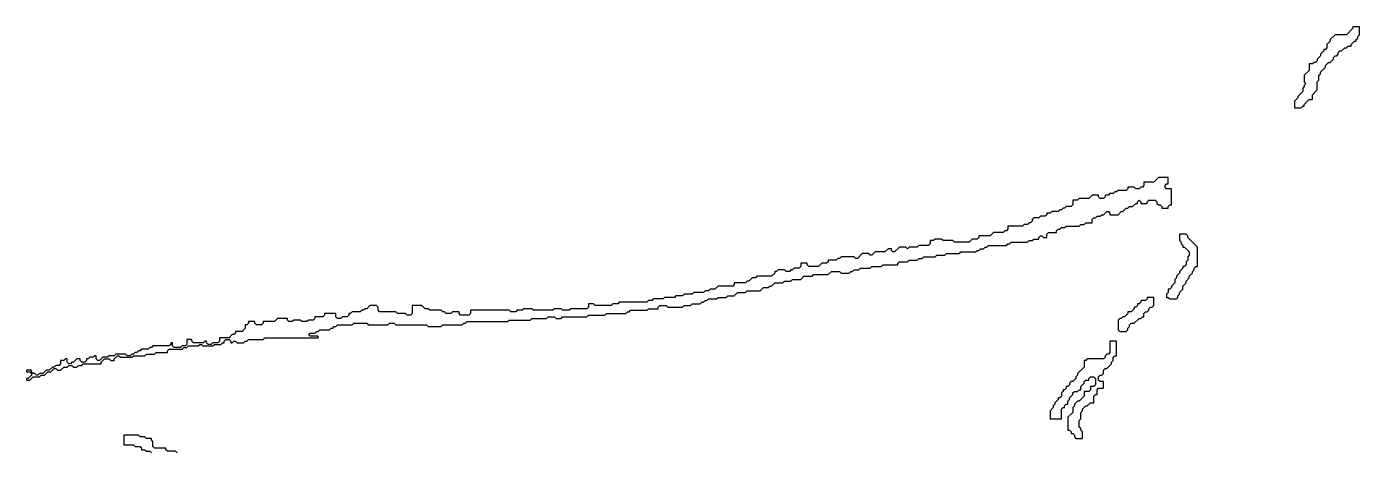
# Model space of a CAD drawing. Header units: metres. Extents: x 0 to 500, y 0 to 703.
# Drawn here: x 0 to 102.9, y 555.6 to 588.4 of the extents above; entities that cross this region are included whole.
import ezdxf

# ---------------------------------------------------------------- set-up
doc = ezdxf.new("R2010")
doc.units = ezdxf.units.M

msp = doc.modelspace()

# ---------------------------------------------------------------- linework, layer by layer
for points in [[(102.375, 588.375), (102.375, 588.25), (101.875, 587.75), (101, 587.75), (100.625, 587.375), (100.625, 587.25), (100.375, 587), (100.375, 586.75), (100.25, 586.625), (100.125, 586.625), (100.125, 586.5), (99.875, 586.25), (99.875, 586.125), (99.625, 585.875), (99.625, 585.75), (99.5, 585.625), (99.375, 585.625), (99.25, 585.5), (99, 585.5), (99, 585), (98.625, 584.625), (98.625, 584.125), (98.75, 584), (98.625, 583.875), (98.625, 583.75), (98.5, 583.625), (98.5, 583.375), (98.125, 583), (98.125, 582.875), (97.875, 582.625), (97.875, 582.125), (98.375, 582.125), (98.5, 582.25), (98.625, 582.25), (98.625, 582.375), (99, 582.75), (99.25, 582.75), (99.25, 583.125), (99.625, 583.5), (99.625, 584.125), (99.75, 584.25), (99.75, 584.625), (99.875, 584.75), (99.875, 584.875), (100.25, 585.25), (100.25, 585.375), (100.5, 585.625), (100.625, 585.625), (100.875, 585.875), (100.875, 586), (101, 586.125), (101.125, 586.125), (101.25, 586.25), (101.25, 586.375), (101.375, 586.5), (101.5, 586.5), (101.75, 586.75), (101.875, 586.75), (102, 586.875), (102.25, 586.875), (102.25, 587), (102.5, 587.25), (102.625, 587.25), (102.625, 587.375), (102.75, 587.5), (102.75, 587.625), (102.875, 587.75), (102.875, 588.375)], [(87.375, 576.75), (87, 576.375), (86.25, 576.375), (86.25, 576.125), (86.125, 576), (86, 576), (85.875, 575.875), (85.625, 575.875), (85.5, 576), (85, 576), (85, 575.875), (84.875, 575.75), (84.25, 575.75), (84.125, 575.625), (84, 575.625), (83.875, 575.5), (83.625, 575.5), (83.5, 575.375), (83.25, 575.375), (83.25, 575.25), (83.125, 575.125), (82.875, 575.125), (82.75, 575.25), (82.75, 575.375), (82.25, 575.375), (82, 575.125), (81.25, 575.125), (81.125, 575), (80.75, 575), (80.75, 574.625), (80.625, 574.5), (80.25, 574.5), (80.125, 574.375), (80, 574.375), (79.875, 574.25), (79.75, 574.25), (79.625, 574.125), (79.125, 574.125), (79, 574), (78.75, 574), (78.75, 573.875), (78.625, 573.75), (78.25, 573.75), (78.125, 573.625), (77.75, 573.625), (77.625, 573.5), (77.625, 573.375), (77.5, 573.25), (77.375, 573.25), (77.25, 573.125), (77, 573.125), (76.875, 573), (75.75, 573), (75.75, 572.75), (75.625, 572.625), (75.5, 572.625), (75.375, 572.5), (74.625, 572.5), (74.375, 572.25), (73.5, 572.25), (73.5, 572.125), (73.375, 572), (73, 572), (72.75, 571.75), (71.625, 571.75), (71.5, 571.875), (70.75, 571.875), (70.625, 572), (70.125, 572), (70, 571.875), (69.75, 571.875), (69.75, 571.625), (69.625, 571.5), (68.875, 571.5), (68.75, 571.375), (68.125, 571.375), (68, 571.25), (67.875, 571.375), (67.375, 571.375), (67, 571), (66.875, 571), (66.75, 571.125), (66.75, 571.25), (66.5, 571.25), (66.25, 571), (65.5, 571), (65.25, 570.75), (65.125, 570.75), (65, 570.875), (64.5, 570.875), (64.125, 570.5), (64, 570.5), (63.875, 570.625), (62.875, 570.625), (62.75, 570.5), (62.625, 570.5), (62.5, 570.375), (61.875, 570.375), (61.875, 570.25), (61.75, 570.125), (61.375, 570.125), (61.125, 569.875), (60.375, 569.875), (60.25, 570), (60.25, 570.125), (59.75, 570.125), (59.75, 569.875), (59.625, 569.75), (59.25, 569.75), (59.125, 569.625), (59, 569.625), (58.875, 569.5), (58.625, 569.5), (58.5, 569.625), (58, 569.625), (57.875, 569.5), (57.75, 569.5), (57.75, 569.375), (57.5, 569.125), (56.375, 569.125), (56.25, 569), (56, 569), (55.75, 568.75), (55.625, 568.75), (55.5, 568.625), (54.625, 568.625), (54.625, 568.5), (54.5, 568.375), (53.375, 568.375), (53.125, 568.125), (52.75, 568.125), (52.625, 568), (52.375, 568), (52.25, 567.875), (51.5, 567.875), (51.375, 567.75), (50.75, 567.75), (50.625, 567.625), (50.125, 567.625), (50, 567.5), (49.25, 567.5), (49.125, 567.375), (48.375, 567.375), (48.25, 567.25), (48, 567.25), (47.875, 567.125), (45.75, 567.125), (45.625, 567), (45.25, 567), (45.125, 566.875), (43.875, 566.875), (43.75, 567), (43.375, 567), (43.375, 566.75), (43.25, 566.625), (42, 566.625), (41.875, 566.5), (41.375, 566.5), (41.25, 566.625), (40.75, 566.625), (40.625, 566.5), (39.125, 566.5), (39, 566.625), (38.375, 566.625), (38.25, 566.5), (37.875, 566.5), (37.75, 566.375), (37.375, 566.375), (37.25, 566.5), (34.25, 566.5), (34.25, 566.25), (34.125, 566.125), (33.5, 566.125), (33.375, 566.25), (33.375, 566.375), (32.875, 566.375), (32.75, 566.25), (32.375, 566.25), (32.25, 566.375), (32.125, 566.375), (32, 566.5), (31.125, 566.5), (31, 566.625), (30.75, 566.625), (30.5, 566.875), (29.75, 566.875), (29.75, 566.25), (29.625, 566.125), (29.375, 566.125), (29.25, 566.25), (28.625, 566.25), (28.5, 566.375), (27.25, 566.375), (27.125, 566.5), (27.125, 566.75), (27, 566.875), (26.5, 566.875), (26.25, 566.625), (26.125, 566.625), (26, 566.5), (25.875, 566.5), (25.75, 566.375), (25.125, 566.375), (25, 566.25), (24.875, 566.25), (24.875, 566.125), (24.75, 566), (24.375, 566), (24.25, 565.875), (24, 565.875), (23.875, 566), (23.875, 566.25), (23, 566.25), (23, 566.125), (22.875, 566), (22.25, 566), (22.25, 565.875), (22.125, 565.75), (21.75, 565.75), (21.625, 565.625), (21.25, 565.625), (21.125, 565.75), (20.625, 565.75), (20.5, 565.625), (20.25, 565.625), (20.125, 565.75), (20.125, 565.875), (19.375, 565.875), (19.125, 565.625), (18.25, 565.625), (18.25, 565.5), (18.125, 565.375), (17.75, 565.375), (17.625, 565.5), (17.625, 565.625), (17.125, 565.625), (17.125, 565.5), (17, 565.375), (16.875, 565.375), (16.875, 565.125), (16.625, 564.875), (16.125, 564.875), (16.125, 564.75), (16, 564.625), (15.875, 564.625), (15.625, 564.375), (14.875, 564.375), (14.875, 564.125), (14.75, 564), (14.375, 564), (14.25, 563.875), (14, 563.875), (13.875, 564), (13.875, 564.125), (13.75, 564.125), (13.625, 564), (12.875, 564), (12.75, 564.125), (12.75, 564.25), (12.375, 564.25), (12.375, 563.875), (12.25, 563.75), (12, 563.75), (11.875, 563.625), (11.375, 563.625), (11.25, 563.75), (11.25, 564), (11.125, 564), (11.125, 563.875), (11, 563.75), (9.75, 563.75), (9.625, 563.625), (9.5, 563.625), (9.375, 563.5), (8.875, 563.5), (8.75, 563.375), (8.625, 563.375), (8.5, 563.25), (8.375, 563.25), (8.25, 563.125), (8.125, 563.125), (8, 563), (7.75, 563), (7.625, 563.125), (6.875, 563.125), (6.75, 563), (6.375, 563), (6.25, 562.875), (5.875, 562.875), (5.625, 562.625), (5.5, 562.625), (5.375, 562.75), (5.375, 563), (5.25, 563), (5.125, 562.875), (4.875, 562.875), (4.75, 562.75), (4.625, 562.75), (4.625, 562.625), (4.5, 562.5), (4.25, 562.5), (4.125, 562.625), (4.125, 562.75), (3.875, 562.75), (3.625, 562.5), (3.5, 562.5), (3.375, 562.375), (3.25, 562.375), (3.125, 562.5), (3.125, 562.75), (3, 562.75), (2.875, 562.625), (2.625, 562.625), (2.625, 562.375), (2.5, 562.25), (2.25, 562.25), (2.125, 562.125), (2, 562.125), (1.75, 561.875), (1.5, 561.875), (1.25, 561.625), (1, 561.625), (0.875, 561.5), (0.75, 561.5), (0.625, 561.625), (0.5, 561.625), (0.375, 561.75), (0.375, 561.875), (0, 561.875), (0, 561.75), (0.25, 561.75), (0.375, 561.625), (0.375, 561.5), (0.125, 561.25), (0, 561.25), (0, 561.125), (0.25, 561.125), (0.5, 561.375), (1, 561.375), (1.125, 561.5), (1.375, 561.5), (1.625, 561.75), (1.875, 561.75), (2.125, 562), (2.25, 562), (2.375, 561.875), (2.625, 561.875), (2.875, 562.125), (3.125, 562.125), (3.25, 562.25), (3.5, 562.25), (3.625, 562.125), (3.875, 562.125), (4, 562.25), (4.25, 562.25), (4.375, 562.375), (5.75, 562.375), (5.75, 562.5), (6, 562.75), (6.375, 562.75), (6.5, 562.625), (6.75, 562.625), (6.75, 562.75), (7, 563), (7.125, 563), (7.25, 562.875), (8.125, 562.875), (8.25, 563), (9.125, 563), (9.25, 563.125), (9.875, 563.125), (10, 563.25), (10.875, 563.25), (10.875, 563.375), (11, 563.5), (12, 563.5), (12.125, 563.625), (12.375, 563.625), (12.5, 563.75), (13.25, 563.75), (13.375, 563.875), (13.5, 563.875), (13.625, 563.75), (14.375, 563.75), (14.5, 563.875), (15, 563.875), (15.125, 564), (15.25, 564), (15.25, 564.125), (15.375, 564.25), (15.625, 564.25), (15.75, 564.125), (15.75, 564), (15.875, 564), (16, 564.125), (16.125, 564.125), (16.25, 564), (16.75, 564), (16.875, 564.125), (17, 564.125), (17.125, 564.25), (18.25, 564.25), (18.375, 564.375), (22.5, 564.375), (22.5, 564.5), (21.875, 564.5), (21.75, 564.625), (21.875, 564.75), (22.25, 564.75), (22.375, 564.875), (22.5, 564.875), (22.625, 565), (23.375, 565), (23.5, 565.125), (23.625, 565.125), (23.75, 565.25), (23.875, 565.25), (24, 565.375), (25.125, 565.375), (25.25, 565.5), (26.25, 565.5), (26.375, 565.375), (27.875, 565.375), (28, 565.5), (28.375, 565.5), (28.5, 565.375), (30.875, 565.375), (31, 565.25), (32, 565.25), (32.125, 565.375), (33.625, 565.375), (33.75, 565.5), (33.875, 565.5), (34, 565.625), (37.125, 565.625), (37.25, 565.75), (38.875, 565.75), (39, 565.875), (40.125, 565.875), (40.25, 566), (40.75, 566), (40.875, 565.875), (41.25, 565.875), (41.375, 566), (43.25, 566), (43.375, 566.125), (44.625, 566.125), (44.75, 566.25), (46.25, 566.25), (46.375, 566.375), (46.5, 566.375), (46.625, 566.5), (47.875, 566.5), (48, 566.625), (48.75, 566.625), (48.75, 566.75), (48.875, 566.875), (49.375, 566.875), (49.5, 566.75), (50.625, 566.75), (50.75, 566.875), (51.25, 566.875), (51.375, 567), (52, 567), (52.125, 567.125), (52.25, 567.125), (52.375, 567.25), (52.5, 567.25), (52.625, 567.375), (53.25, 567.375), (53.375, 567.5), (54, 567.5), (54.125, 567.625), (54.625, 567.625), (54.875, 567.875), (55.5, 567.875), (55.625, 568), (56.625, 568), (56.875, 568.25), (57.25, 568.25), (57.375, 568.375), (57.5, 568.375), (57.75, 568.625), (58.375, 568.625), (58.5, 568.75), (59, 568.75), (59.125, 568.875), (59.75, 568.875), (60, 569.125), (60.625, 569.125), (60.75, 569.25), (61.875, 569.25), (62.125, 569.5), (62.75, 569.5), (62.875, 569.375), (63.5, 569.375), (63.625, 569.5), (63.75, 569.5), (63.875, 569.625), (64.25, 569.625), (64.375, 569.75), (65.125, 569.75), (65.25, 569.875), (66, 569.875), (66.125, 570), (67.25, 570), (67.25, 570.125), (67.375, 570.25), (68, 570.25), (68.125, 570.375), (68.75, 570.375), (68.875, 570.5), (69.125, 570.5), (69.25, 570.625), (70.125, 570.625), (70.25, 570.75), (70.875, 570.75), (71, 570.875), (72, 570.875), (72.125, 571), (73.25, 571), (73.375, 571.125), (73.5, 571.125), (73.625, 571.25), (73.875, 571.25), (74, 571.375), (74.125, 571.375), (74.25, 571.5), (75.625, 571.5), (75.75, 571.625), (75.875, 571.625), (76, 571.75), (77.25, 571.75), (77.375, 571.875), (77.625, 571.875), (77.75, 572), (78.125, 572), (78.125, 572.125), (78.25, 572.25), (78.375, 572.25), (78.5, 572.125), (78.75, 572.125), (78.75, 572.375), (78.875, 572.5), (79.5, 572.5), (79.5, 572.625), (79.625, 572.75), (79.75, 572.75), (79.875, 572.875), (80.125, 572.875), (80.25, 573), (81.25, 573), (81.375, 573.125), (81.625, 573.125), (81.75, 573.25), (82.25, 573.25), (82.25, 573.5), (82.375, 573.625), (82.5, 573.625), (82.625, 573.75), (82.875, 573.75), (83, 573.875), (83.125, 573.875), (83.375, 574.125), (83.5, 574.125), (83.625, 574), (83.625, 573.875), (84.25, 573.875), (84.5, 574.125), (84.625, 574.125), (84.875, 574.375), (85, 574.375), (85.125, 574.5), (85.375, 574.5), (85.625, 574.75), (85.75, 574.75), (85.75, 574.875), (85.875, 575), (86, 574.875), (86, 574.75), (86.5, 574.75), (86.5, 574.875), (86.625, 575), (87.125, 575), (87.25, 574.875), (87.25, 574.75), (87.375, 574.625), (87.5, 574.625), (87.625, 574.5), (87.625, 574.375), (88.125, 574.375), (88.125, 574.5), (88.25, 574.625), (88.375, 574.625), (88.375, 575.875), (88, 575.875), (87.875, 576), (87.875, 576.125), (88, 576.25), (88.125, 576.25), (88.125, 576.75)], [(89, 572.375), (89, 571.875), (89.125, 571.75), (89.125, 571.625), (89.25, 571.5), (89.25, 571.375), (89.375, 571.375), (89.75, 571), (89.75, 570.75), (89.625, 570.625), (89.625, 570.375), (89.5, 570.25), (89.5, 570), (89.375, 569.875), (89.25, 569.875), (89.25, 569.75), (89, 569.5), (89, 569.375), (88.75, 569.125), (88.75, 569), (88.625, 568.875), (88.625, 568.625), (88.375, 568.375), (88.375, 568.25), (88.25, 568.125), (88.125, 568.125), (88.125, 567.875), (88, 567.75), (88, 567.5), (88.125, 567.5), (88.25, 567.375), (88.75, 567.375), (88.875, 567.5), (88.875, 567.625), (89, 567.75), (89, 567.875), (89.25, 568.125), (89.25, 568.375), (89.5, 568.625), (89.5, 568.75), (89.75, 569), (89.75, 569.125), (90, 569.375), (90, 569.5), (90.125, 569.625), (90.125, 569.75), (90.25, 569.875), (90.375, 569.875), (90.375, 571.375), (89.625, 572.125), (89.625, 572.25), (89.5, 572.375)], [(86.5, 567.5), (86.5, 567.375), (86.375, 567.25), (86, 567.25), (86, 567.125), (85.875, 567), (85.75, 567), (85.75, 566.875), (85.625, 566.75), (85.5, 566.75), (85.5, 566.625), (85.25, 566.375), (85, 566.375), (85, 566.25), (84.75, 566), (84.625, 566), (84.5, 565.875), (84.375, 565.875), (84.25, 565.75), (84.25, 565), (84.375, 564.875), (84.875, 564.875), (85, 565), (85, 565.125), (85.125, 565.25), (85.125, 565.375), (85.25, 565.5), (85.5, 565.5), (85.875, 565.875), (86, 565.875), (86.125, 566), (86.25, 566), (86.25, 566.25), (86.375, 566.375), (86.5, 566.375), (86.625, 566.5), (86.625, 566.625), (86.75, 566.75), (86.875, 566.75), (87, 566.875), (87, 567.5)], [(83.625, 564.125), (83.625, 563.25), (83.5, 563.125), (83.375, 563.125), (83.25, 563), (83.25, 562.875), (83.125, 562.75), (81.875, 562.75), (81.75, 562.625), (81.625, 562.625), (81.625, 562.125), (81.125, 561.625), (81.125, 561.5), (81, 561.375), (81, 561.25), (80.75, 561), (80.625, 561), (80.5, 560.875), (80.5, 560.75), (80.375, 560.625), (80.25, 560.625), (80.25, 560.5), (80.125, 560.375), (80, 560.375), (80, 560.25), (79.875, 560.125), (79.875, 559.875), (79.75, 559.75), (79.625, 559.75), (79.625, 559.625), (79.375, 559.375), (79.375, 559.25), (79.25, 559.125), (79.25, 559), (79, 558.75), (79, 558.125), (79.875, 558.125), (79.875, 558.875), (80, 559), (80.125, 559), (80.125, 559.125), (80.25, 559.25), (80.375, 559.25), (80.375, 559.5), (80.5, 559.625), (80.5, 559.75), (80.75, 560), (80.75, 560.125), (80.875, 560.25), (81.125, 560.25), (81.25, 560.375), (81.375, 560.375), (81.375, 560.625), (81.625, 560.875), (81.625, 561), (81.75, 561.125), (82, 561.125), (82, 561.25), (82.125, 561.375), (82.375, 561.375), (82.5, 561.25), (82.5, 560.75), (82.375, 560.625), (82.125, 560.625), (82.125, 560.375), (82, 560.25), (81.625, 560.25), (81.625, 559.875), (81.25, 559.5), (81.125, 559.5), (80.875, 559.25), (80.875, 559.125), (80.75, 559), (80.75, 558.625), (80.375, 558.25), (80.375, 557.25), (80.5, 557.25), (80.625, 557.125), (80.625, 557), (80.75, 557), (80.875, 556.875), (80.875, 556.75), (81, 556.625), (81.5, 556.625), (81.5, 557.125), (81.375, 557.25), (81.375, 557.375), (81.25, 557.5), (81.25, 558), (81.375, 558.125), (81.375, 558.625), (81.5, 558.75), (81.5, 558.875), (81.75, 559.125), (81.875, 559.125), (82.125, 559.375), (82.375, 559.375), (82.375, 559.875), (82.5, 560), (82.625, 560), (82.625, 560.375), (82.75, 560.5), (83.125, 560.5), (83.125, 561), (82.875, 561), (82.75, 561.125), (82.75, 561.375), (82.875, 561.5), (83, 561.5), (83.125, 561.625), (83.125, 561.875), (83.25, 562), (83.375, 562), (83.75, 562.375), (83.75, 562.5), (83.875, 562.625), (83.875, 562.875), (84, 563), (84.125, 563), (84.125, 564.125)]]:
    msp.add_lwpolyline(points, close=True)
msp.add_lwpolyline([(11.625, 555.5), (11.5, 555.625), (10.875, 555.625), (10.75, 555.75), (10.75, 555.875), (9.875, 555.875), (9.75, 556), (9.75, 556.375), (9.625, 556.5), (9.625, 556.625), (9.25, 556.625), (9.125, 556.75), (8.75, 556.75), (8.625, 556.875), (7.5, 556.875), (7.5, 556.125), (8.25, 556.125), (8.375, 556), (8.75, 556), (8.875, 555.875), (8.875, 555.75), (9.125, 555.75), (9.25, 555.625), (9.5, 555.625), (9.625, 555.5)])

doc.saveas('drawing.dxf')
